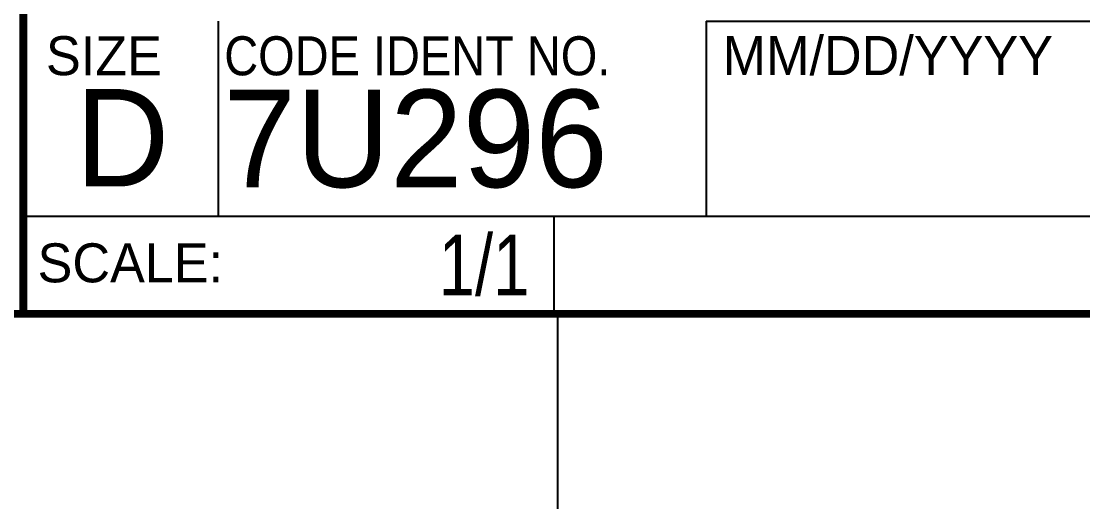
# Model space of a CAD drawing. Header units: inches. Extents: x 0 to 34, y 0 to 22.
# Drawn here: x 28.375 to 31.095, y 0 to 1.25 of the extents above; entities that cross this region are included whole.
import ezdxf
from ezdxf.enums import TextEntityAlignment as Align

# ---------------------------------------------------------------- set-up
doc = ezdxf.new("R2010")
doc.units = ezdxf.units.IN
doc.header["$LTSCALE"] = 1.87
doc.header["$MEASUREMENT"] = 0
doc.layers.get('0').update_dxf_attribs({"linetype": 'CONTINUOUS'})
doc.styles.get("Standard").update_dxf_attribs({"font": 'txt', "width": 0.8})

msp = doc.modelspace()

# ---------------------------------------------------------------- linework, layer by layer
at = {"color": 2, "linetype": 'CONTINUOUS'}
for p, q in [((28.88, 0.75), (28.88, 1.25)), ((30.13, 1.2499), (33.49, 1.2499)), ((30.13, 1.2499), (30.13, 0.7499)), ((28.3795, 0.75), (29.7395, 0.75)), ((28.3795, 0.75), (28.3795, 0.5)), ((28.38, 0.75), (33.5, 0.75)), ((29.7395, 0.75), (29.7395, 0.5)), ((30.13, 0.7499), (33.49, 0.7499)), ((28.3795, 0.5), (29.7395, 0.5)), ((29.75, 0), (29.75, 0.5))]:
    msp.add_line(p, q, dxfattribs=at)
at = {"color": 7, "linetype": 'CONTINUOUS', "const_width": 0.02}
for points in [[(28.38, 3), (28.38, 0.5)], [(0.5, 0.5), (33.5, 0.5)]]:
    msp.add_lwpolyline(points, dxfattribs=at)

# ---------------------------------------------------------------- texts
at = {"color": 2, "linetype": 'CONTINUOUS'}
for s, p in [('SIZE', (28.4379, 1.1118)), ('MM/DD/YYYY', (30.1721, 1.1121)), ('SCALE:', (28.4164, 0.5806))]:
    msp.add_text(s, height=0.1, dxfattribs=at).set_placement(p)
at = {"color": 2, "linetype": 'CONTINUOUS', "width": 0.9}
msp.add_text('CODE IDENT NO.', height=0.1, dxfattribs=at).set_placement((28.8949, 1.1115))
at = {"color": 7, "linetype": 'CONTINUOUS'}
for s, p in [('D  ', (28.5128, 0.8264)), ('7U296', (28.8928, 0.8245))]:
    msp.add_text(s, height=0.25, dxfattribs=at).set_placement(p)
at = {"color": 7, "linetype": 'CONTINUOUS', "width": 0.8}
msp.add_text('1/1', height=0.15625, dxfattribs=at).set_placement((29.677, 0.5469), align=Align.RIGHT)

doc.saveas('drawing.dxf')
